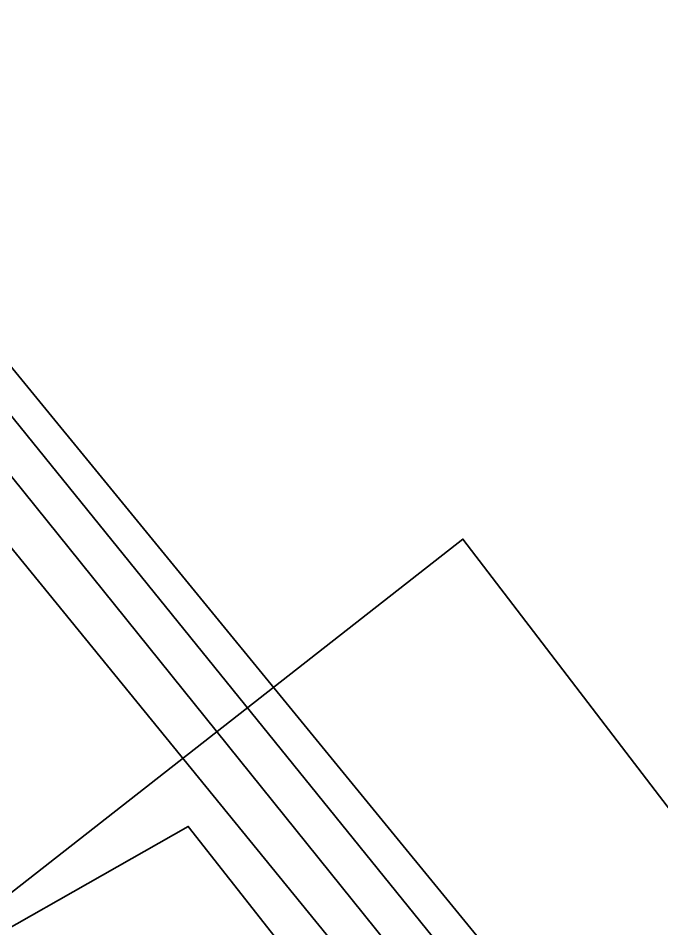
# Model space of a CAD drawing. Header units: metres. Extents: x 681 to 217049, y 66 to 6351315.
# Drawn here: x 214367.44 to 214371.01, y 6351041.36 to 6351046.41 of the extents above; entities that cross this region are included whole.
import ezdxf
from ezdxf.lldxf.tags import DXFTag

# ---------------------------------------------------------------- set-up
doc = ezdxf.new("R2010")
doc.units = ezdxf.units.M
for name, color, linetype in [('550VAC', 1, '550V CABLE'), ('CAT 6 Cable', 3, 'CAT 6 CABLE'), ('Dry Contact', 30, 'Dry Contact CABLE')]:
    doc.layers.add(name, color=color, linetype=linetype)
doc.layers.add('OpticsFibre', color=7, linetype='OPTICAL FIBRE CABLE', lineweight=25)
doc.styles.add('ISOCP', font='isocp.shx')
tags = doc.linetypes.add('550V CABLE', pattern='A,1,-0.5,["550V",ISOCP,S=0.3,R=0,X=-0.35,Y=-0.15],-0.7', length=2.2).pattern_tags.tags
tags[6] = DXFTag(74, 10)
tags = doc.linetypes.add('CAT 6 CABLE', pattern='A,1,-0.5,["CAT6",ISOCP,S=0.3,R=0,X=-0.35,Y=-0.15],-0.9', length=2.4).pattern_tags.tags
tags[6] = DXFTag(74, 10)
tags = doc.linetypes.add('Dry Contact CABLE', pattern='A,1,-0.5,["DCT",ISOCP,S=0.3,R=0,X=-0.35,Y=-0.15],-0.7', length=2.2).pattern_tags.tags
tags[6] = DXFTag(74, 10)
tags = doc.linetypes.add('OPTICAL FIBRE CABLE', pattern='A,1,-0.5,["OP",ISOCP,S=0.3,R=0,X=-0.35,Y=-0.15],-0.4', length=1.9).pattern_tags.tags
tags[6] = DXFTag(74, 10)

msp = doc.modelspace()

# ---------------------------------------------------------------- linework, layer by layer
at = {"layer": '550VAC', "lineweight": 35, "ltscale": 7, "flags": 128}
msp.add_lwpolyline([(214372.7556, 6351033.0503), (214374.0072, 6351035.3644), (214365.6819, 6351045.5731), (214365.6819, 6351045.5731), (214364.1187, 6351044.6282)], dxfattribs=at)
at = {"layer": 'CAT 6 Cable', "lineweight": 35, "ltscale": 7, "flags": 128}
for points in [[(214363.8952, 6351044.8797), (214365.8005, 6351046.1741), (214374.6744, 6351035.2108), (214373.304, 6351033.6228)], [(214373.1764, 6351033.78), (214374.3143, 6351035.2773), (214365.7725, 6351045.885), (214364.0189, 6351044.7456)]]:
    msp.add_lwpolyline(points, dxfattribs=at)
at = {"layer": 'Dry Contact', "lineweight": 35, "ltscale": 7, "flags": 128}
for points in [[(214366.7649, 6351041.0651), (214369.9037, 6351043.5192), (214374.8859, 6351037.0108), (214376.9787, 6351036.1881), (214383.4589, 6351027.9388), (214381.3867, 6351026.5355)], [(214366.7875, 6351041.0228), (214368.3794, 6351041.9258), (214373.3845, 6351035.5595), (214371.1648, 6351033.2638), (214368.636, 6351029.6523), (214373.316, 6351022.8085), (214376.0091, 6351024.1516)]]:
    msp.add_lwpolyline(points, dxfattribs=at)
at = {"layer": 'OpticsFibre', "lineweight": 35, "ltscale": 7, "flags": 128}
msp.add_lwpolyline([(214354.0842, 6351050.7255), (214355.4825, 6351052.0197), (214359.4653, 6351050.2222), (214365.2706, 6351047.071), (214374.9725, 6351035.2211), (214373.3697, 6351033.5443)], dxfattribs=at)

doc.saveas('drawing.dxf')
